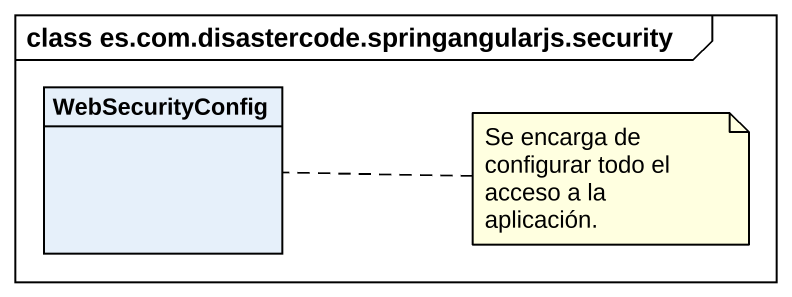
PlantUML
@startuml
mainframe class es.com.disastercode.springangularjs.security
hide circle
hide empty members
class WebSecurityConfig
note right of WebSecurityConfig : Se encarga de configurar todo el acceso a la aplicación.
@enduml
